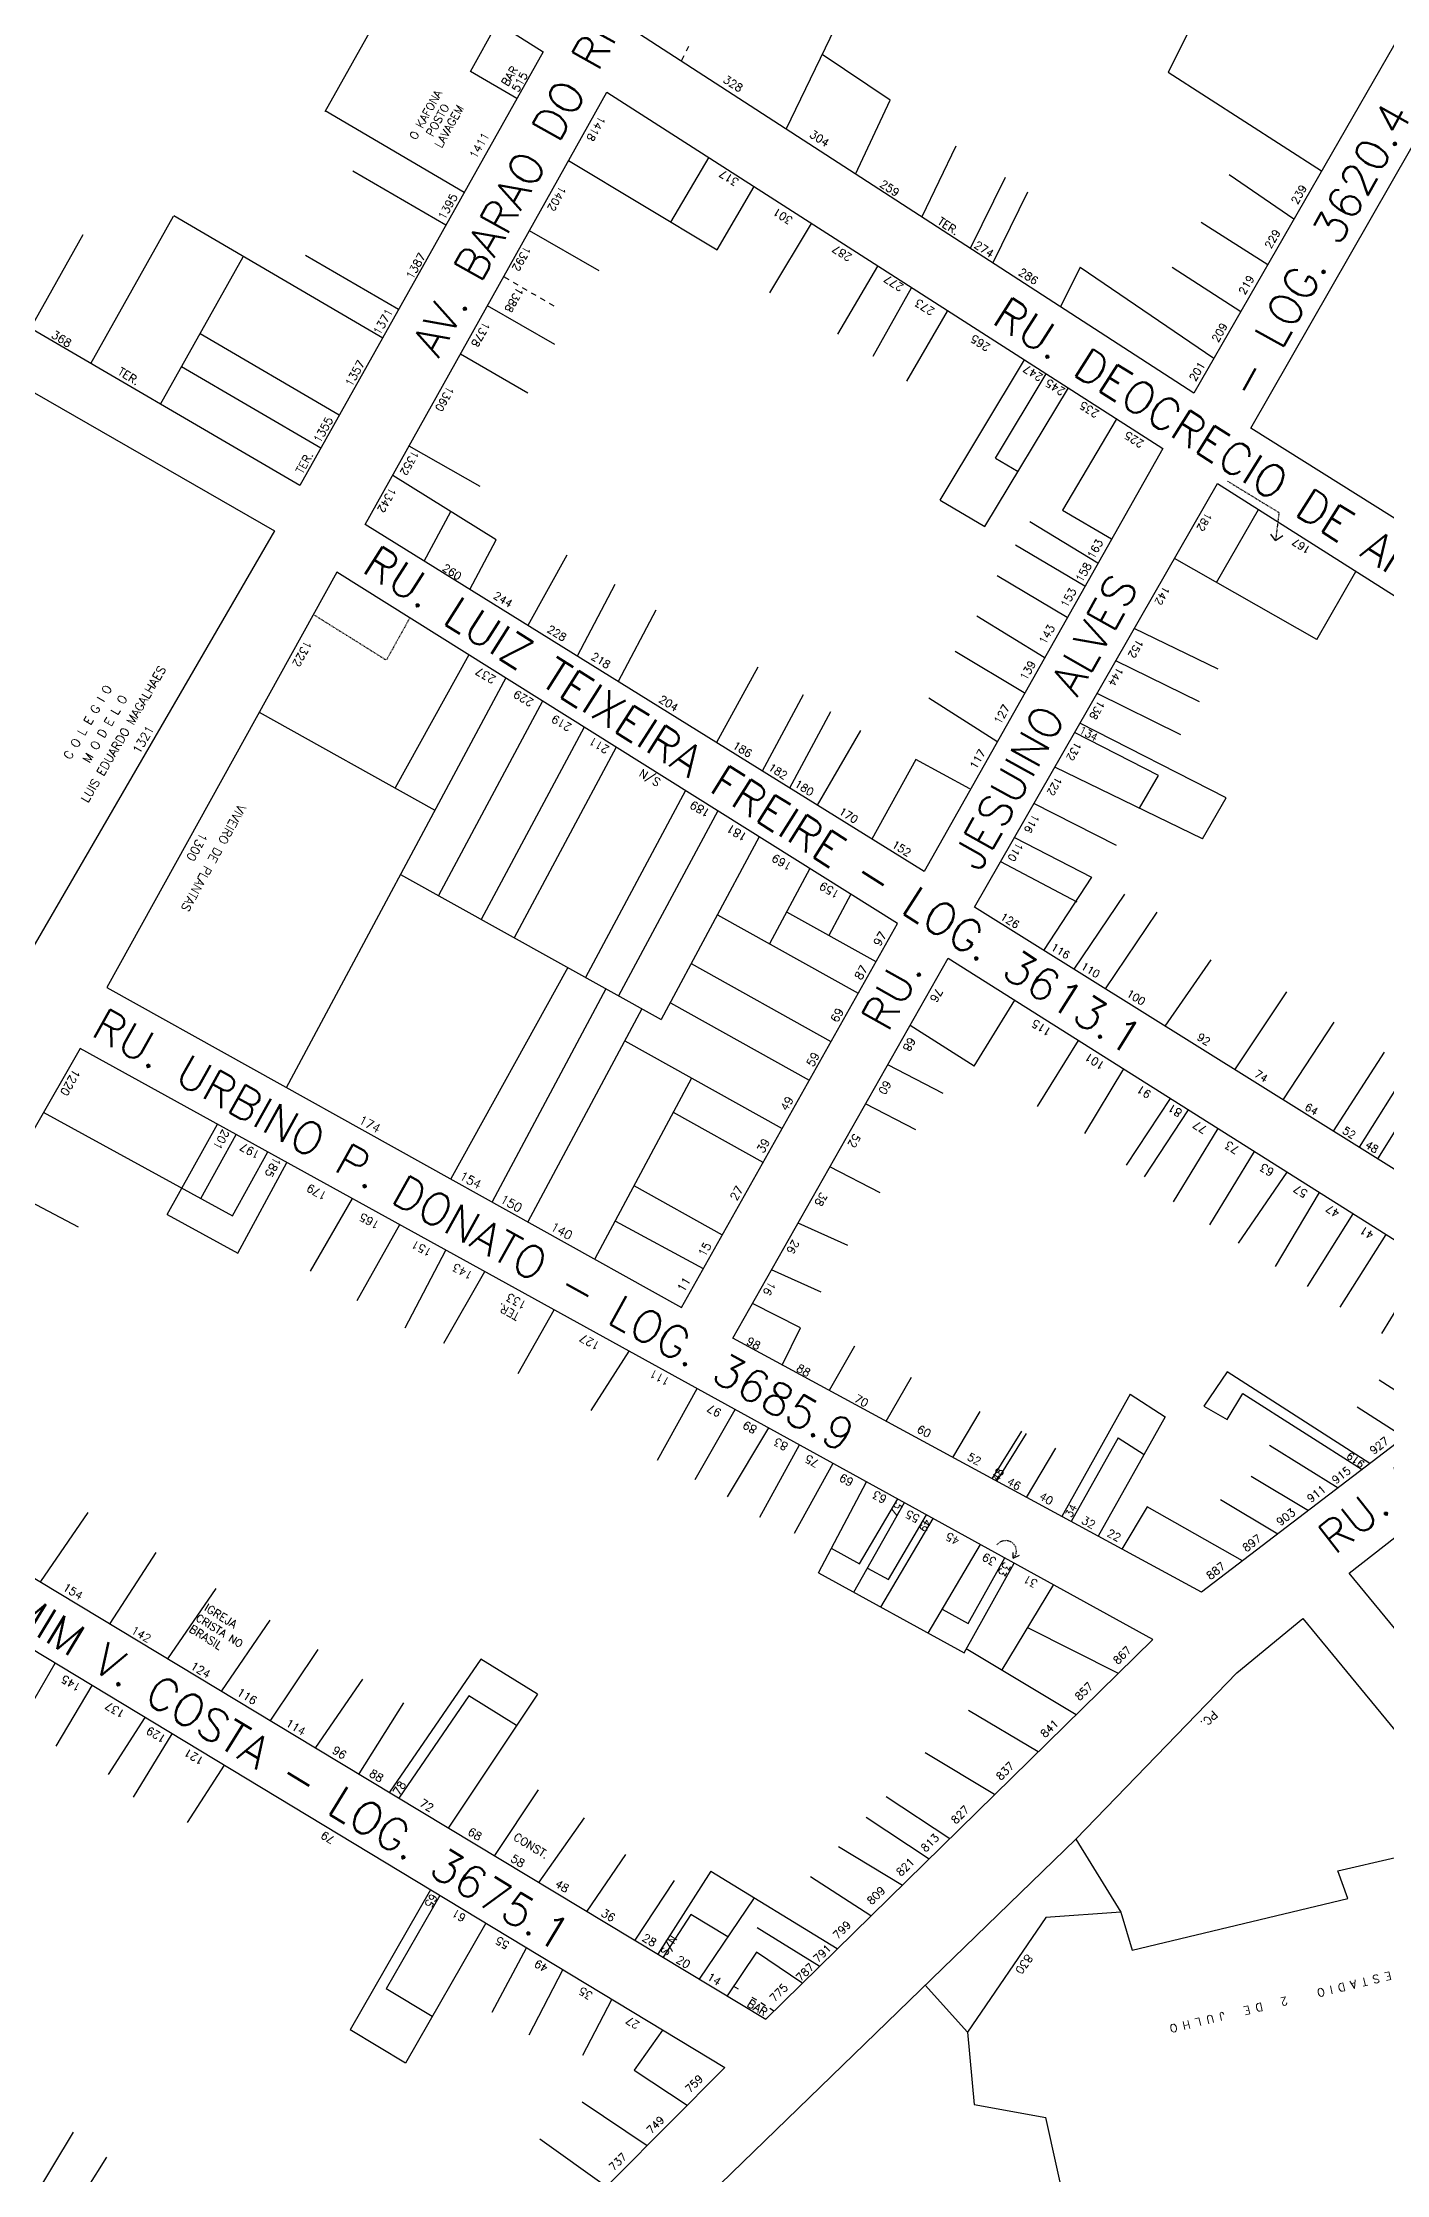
# Model space of a CAD drawing. Extents: x 714896 to 749292, y 8417558 to 8447149.
# Drawn here: x 740363.6 to 740613.6, y 8427069.5 to 8427465.9 of the extents above; entities that cross this region are included whole.
import ezdxf

# ---------------------------------------------------------------- set-up
doc = ezdxf.new("R2010")
doc.units = 0
doc.header["$MEASUREMENT"] = 0
doc.linetypes.add('ACAD_ISO03W100', pattern=[30, 12, -18])
for name, color, linetype in [('LOTE', 7, 'CONTINUOUS'), ('NUM-PORTA', 7, 'CONTINUOUS'), ('QUADRA', 6, 'CONTINUOUS'), ('TEXTO', 7, 'CONTINUOUS'), ('TEXTODERUA', 3, 'CONTINUOUS')]:
    doc.layers.add(name, color=color, linetype=linetype)
doc.styles.add('ROMANS', font='ROMANS.SHX', dxfattribs={"height": 1.5})

msp = doc.modelspace()

# ---------------------------------------------------------------- linework, layer by layer
at = {"layer": 'LOTE', "color": 7}
for p, q in [((740592.34, 8427498.95, 530.93), (740572.97, 8427460.39, 530.08)), ((740501.92, 8427449.81, 526.88), (740514.82, 8427476.5, 530.46)), ((740482.91, 8427463.43, 527.72), (740482.42, 8427462.43, 526.88)), ((740483.79, 8427465.19, 528.78), (740483.35, 8427464.31, 528.3)), ((740521.29, 8427455.2, 529.08), (740508.65, 8427463.66, 529.5)), ((740572.97, 8427460.39, 530.08), (740601.54, 8427442.05, 530.16)), ((740514.82, 8427441.45, 526.88), (740521.29, 8427455.2, 529.08)), ((740442.06, 8427438.03, 524.47), (740416.2, 8427453.18, 523.99)), ((740461.48, 8427443.94, 529.58), (740489.08, 8427427.34, 529.96)), ((740480.52, 8427432.49, 529.97), (740487.6, 8427444.57, 529.59)), ((740533.5, 8427446.62, 528.84), (740527.15, 8427433.46, 526.88)), ((740489.08, 8427427.34, 529.96), (740495.97, 8427439.1, 529.59)), ((740542.66, 8427440.81, 528.76), (740536.15, 8427427.63, 526.88)), ((740584.33, 8427441.37, 529.87), (740596.39, 8427433.09, 530.16)), ((740546.86, 8427438.1, 528.76), (740540.36, 8427424.91, 526.88)), ((740388.06, 8427433.71, 524.04), (740426.9, 8427410.99, 524.47)), ((740467.18, 8427423.47, 529.8), (740454.18, 8427430.89, 529.58)), ((740498.9, 8427419.34, 530.12), (740506.66, 8427432.23, 529.59)), ((740579.1, 8427432.5, 529.62), (740591.51, 8427424.62, 530.16)), ((740511.54, 8427411.67, 530.32), (740519.02, 8427424.29, 529.59)), ((740556.61, 8427424.13, 528.22), (740552.97, 8427416.75, 526.88)), ((740556.61, 8427424.13, 528.22), (740581.49, 8427407.19, 530.16)), ((740573.73, 8427424.11, 529.21), (740586.49, 8427415.89, 530.16)), ((740450.4, 8427421.76, 529.59), (740449.4, 8427422.33, 529.58)), ((740452.07, 8427420.78, 529.61), (740451.24, 8427421.27, 529.6)), ((740453.75, 8427419.81, 529.63), (740452.91, 8427420.3, 529.62)), ((740455.42, 8427418.83, 529.65), (740454.58, 8427419.32, 529.64)), ((740518.12, 8427407.58, 530.46), (740525.25, 8427420.28, 529.59)), ((740458.92, 8427409.75, 529.68), (740446.38, 8427416.93, 529.58)), ((740457.09, 8427417.85, 529.67), (740456.26, 8427418.34, 529.66)), ((740458.78, 8427416.86, 529.7), (740457.93, 8427417.36, 529.68)), ((740524.36, 8427402.9, 530.65), (740531.96, 8427415.97, 529.59)), ((740453.88, 8427400.72, 529.55), (740441.35, 8427407.92, 529.58)), ((740530.6, 8427380.77, 532.93), (740546.27, 8427406.91, 529.58)), ((740540.88, 8427388.64, 532.41), (740550.33, 8427404.3, 529.58)), ((740538.89, 8427375.88, 534.23), (740554.46, 8427401.66, 529.58)), ((740563.33, 8427395.81, 529.61), (740553.35, 8427378.92, 533.51)), ((740445, 8427383.34, 529), (740431.79, 8427390.82, 529.58)), ((740540.88, 8427388.64, 532.41), (740545.1, 8427386.16, 531.45)), ((740448.03, 8427373.45, 528.47), (740428.77, 8427385.41, 529.58)), ((740530.6, 8427380.77, 529.08), (740538.89, 8427375.88, 531.47)), ((740434.61, 8427369.45, 526.93), (740439.54, 8427378.72, 528.48)), ((740547.24, 8427376.84, 533.03), (740559.94, 8427369.17, 536.84)), ((740553.35, 8427378.92, 533.51), (740562.44, 8427373.6, 536.82)), ((740581.99, 8427365.49, 524.75), (740589.77, 8427379.07)), ((740443.12, 8427364.2, 526.93), (740448.03, 8427373.45, 528.47)), ((740544.62, 8427372.51, 533.12), (740557.51, 8427364.9, 536.85)), ((740461.15, 8427370.58, 528.8), (740453.88, 8427357.52, 526.93)), ((740600.65, 8427354.88, 535.05), (740574.17, 8427369.93, 539.29)), ((740600.65, 8427354.88, 1025.08), (740607.91, 8427367.56, 535.06)), ((740470.08, 8427365.1, 528.98), (740463.04, 8427351.8, 526.93)), ((740541.18, 8427366.82, 533.17), (740554.2, 8427359.06, 536.85)), ((740477.73, 8427360.37, 528.98), (740470.7, 8427347.07, 526.93)), ((740537.39, 8427359.3, 533.2), (740549.96, 8427351.59, 536.86)), ((740582.27, 8427349.35, 536.88), (740566.69, 8427356.93, 539.29)), ((740533.36, 8427352.74, 533.02), (740546.24, 8427345.03, 536.86)), ((740496.68, 8427349.74, 529.52), (740488.99, 8427335.71, 526.93)), ((740578.81, 8427343.32, 536.88), (740563.23, 8427350.9, 539.29)), ((740505.09, 8427344.62, 529.83), (740497.48, 8427330.42, 526.93)), ((740528.49, 8427344.02, 532.65), (740541.12, 8427335.99, 536.87)), ((740575.37, 8427337.16, 536.82), (740559.77, 8427344.87, 539.29)), ((740510.19, 8427341.46, 529.83), (740502.58, 8427327.26, 526.93)), ((740515.77, 8427337.99, 530.74), (740507.71, 8427324.07, 526.93)), ((740571.19, 8427329.63, 536.68), (740555.6, 8427337.6, 539.29)), ((740583.77, 8427325.44, 534.74), (740556.59, 8427339.34, 539.29)), ((740526.06, 8427332.58, 532.4), (740517.88, 8427317.75, 526.93)), ((740536.1, 8427327.14, 536.87), (740526.06, 8427332.58, 532.4)), ((740579.39, 8427317.8, 534.29), (740551.91, 8427331.17, 539.29)), ((740567.67, 8427323.5, 2401.92), (740571.19, 8427329.63, 2165.12)), ((740563.4, 8427316.61, 536.12), (740548.01, 8427324.37, 539.29)), ((740579.39, 8427317.8, 2458.16), (740583.77, 8427325.44, 2163.18)), ((740544.39, 8427318.07, 539.29), (740558.73, 8427310.7, 535.67)), ((740541.82, 8427313.59, 539.29), (740555.98, 8427306.1, 535.03)), ((740558.73, 8427310.7, 535.67), (740549.83, 8427297.06, 532.18)), ((740564.89, 8427307.52, 535.14), (740555.42, 8427293.57, 532.18)), ((740570.86, 8427304.19, 534.79), (740561.27, 8427289.91, 532.18)), ((740580.93, 8427295.34, 534.17), (740572.36, 8427283, 532.18)), ((740594.99, 8427289.37, 534.08), (740585.36, 8427274.88, 532.18)), ((740536.91, 8427275.54, 535.23), (740544.47, 8427287.83, 535.67)), ((740536.91, 8427275.54, 535.23), (740525.01, 8427283.12, 535.65)), ((740548.72, 8427268.02, 535.23), (740556.31, 8427280.35, 535.67)), ((740603.81, 8427283.73, 533.96), (740594.34, 8427269.28, 532.18)), ((740613.16, 8427278.14, 533.9), (740603.71, 8427263.44, 532.18)), ((740531.15, 8427270.48, 535.41), (740520.85, 8427275.79, 535.65)), ((740557.5, 8427263.04, 535.38), (740564.72, 8427275.05, 535.67)), ((740617.91, 8427275.38, 533.88), (740608.52, 8427260.46, 532.18)), ((740621.3, 8427273.24, 533.88), (740611.9, 8427258.32, 532.18)), ((740526.06, 8427263.72, 535.36), (740516.72, 8427268.52, 535.65)), ((740565.22, 8427257.14, 535.36), (740573.42, 8427269.55, 535.67)), ((740363.76, 8427266.98, 542.44), (740398.94, 8427247.73, 534.78)), ((740386.83, 8427247.98, 536.1), (740396.16, 8427264.75, 534.57)), ((740568.6, 8427255, 535.36), (740576.8, 8427267.42, 535.67)), ((740393.06, 8427250.95, 535.65), (740399.67, 8427262.83, 534.57)), ((740573.96, 8427250.29, 535.3), (740582.29, 8427263.96, 535.67)), ((740398.94, 8427247.73, 535.65), (740405.54, 8427259.59, 534.57)), ((740399.95, 8427240.76, 535.18), (740409.05, 8427257.66, 534.57)), ((740519.41, 8427252, 535.36), (740510.08, 8427256.8, 535.65)), ((740580.73, 8427246.02, 535.3), (740589.06, 8427259.69, 535.67)), ((740370.3, 8427245.64, 537.4), (740355.9, 8427253.24, 542.48)), ((740586.08, 8427242.65, 535.32), (740595.14, 8427255.85, 535.67)), ((740413.48, 8427237.44, 534.69), (740421.25, 8427250.94, 534.57)), ((740592.96, 8427238.3, 535.33), (740601.13, 8427252.07, 535.67)), ((740386.83, 8427247.98, 533.01), (740399.95, 8427240.76, 533.09)), ((740422.16, 8427231.95, 534.48), (740430.06, 8427246.09, 534.57)), ((740470.22, 8427246.73, 529.22), (740486.49, 8427237.92, 532.49)), ((740513.39, 8427242.2, 534.83), (740504.15, 8427246.37, 535.65)), ((740598.92, 8427234.55, 535.34), (740607.41, 8427248.1, 535.67)), ((740431.09, 8427226.88, 534.32), (740438.64, 8427241.36, 534.57)), ((740604.97, 8427230.72, 535.37), (740613.51, 8427244.25, 535.67)), ((740438.28, 8427224.04, 534.26), (740445.9, 8427237.36, 534.57)), ((740508.45, 8427233.5, 534.83), (740499.22, 8427237.67, 535.65)), ((740612.75, 8427225.81, 535.41), (740621.08, 8427239.48, 535.67)), ((740452.09, 8427218.4, 534.19), (740458.81, 8427230.25, 534.57)), ((740504.61, 8427226.92, 534.42), (740495.66, 8427231.4, 535.65)), ((740501.22, 8427219.93, 533.22), (740504.61, 8427226.92, 534.42)), ((740465.66, 8427211.5, 534.13), (740472.75, 8427222.58, 534.57)), ((740465.66, 8427211.5, 534.13), (740472.75, 8427222.58, 534.57)), ((740514.67, 8427223.45, 534.11), (740509.97, 8427215.26, 533.22)), ((740525.19, 8427217.68, 534.11), (740520.5, 8427209.5, 533.22)), ((740583.94, 8427218.73, 535.09), (740579.64, 8427212.31, 534.97)), ((740610.51, 8427201.64, 535.87), (740583.94, 8427218.73, 535.09)), ((740612.25, 8427217.25, 535.48), (740622.39, 8427210.7, 535.87)), ((740478.01, 8427202.29, 533.99), (740485.36, 8427215.63, 534.57)), ((740565.94, 8427214.55, 533.69), (740553.19, 8427191.8, 533.22)), ((740565.94, 8427214.55, 533.69), (740572.43, 8427210.31, 535.84)), ((740583.98, 8427209.84, 535.03), (740586.87, 8427214.67, 535.1)), ((740586.87, 8427214.67, 535.1), (740609.08, 8427200.54, 535.87)), ((740485, 8427198.71, 533.99), (740492.47, 8427211.72, 534.57)), ((740537.95, 8427211.31, 534.1), (740532.89, 8427202.79, 533.22)), ((740572.43, 8427210.31, 535.84), (740559.99, 8427188.12, 533.22)), ((740579.64, 8427212.31, 534.97), (740583.98, 8427209.84, 535.03)), ((740608.16, 8427212.17, 535.47), (740616.97, 8427206.57, 535.87)), ((740491.04, 8427195.46, 533.98), (740498.7, 8427208.29, 534.57)), ((740497.02, 8427191.68, 533.96), (740504.45, 8427205.12, 534.57)), ((740545.72, 8427207.69, 534.14), (740540.2, 8427198.83, 533.22)), ((740546.61, 8427207.22, 534.14), (740541.08, 8427198.36, 533.22)), ((740563.7, 8427206.46, 535.06), (740554.95, 8427190.85, 533.22)), ((740563.7, 8427206.46, 535.06), (740568.51, 8427203.31, 535.99)), ((740591.86, 8427205.07, 535.19), (740604.64, 8427197.15, 535.87)), ((740503.51, 8427188.68, 533.98), (740510.67, 8427201.7, 534.57)), ((740552.02, 8427204.5, 534.17), (740546.61, 8427195.36, 533.22)), ((740507.95, 8427181.35, 533.82), (740516.88, 8427198.28, 534.57)), ((740588.41, 8427199.31, 534.94), (740599.08, 8427192.91, 535.87)), ((740514.52, 8427177.74, 533.85), (740523.94, 8427194.39, 534.57)), ((740515.6, 8427183.01, 534.57), (740522.71, 8427195.07, 534.57)), ((740569.09, 8427193.6, 534.31), (740564.38, 8427185.74, 533.22)), ((740586.83, 8427183.56, 535.87), (740569.09, 8427193.6, 534.31)), ((740582.75, 8427194.99, 534.94), (740593.42, 8427188.59, 535.87)), ((740372.06, 8427192.57, 530.31), (740363.28, 8427179.7, 524.61)), ((740519.57, 8427174.96, 533.88), (740529.29, 8427191.44, 534.57)), ((740520.95, 8427180.06, 534.57), (740528.07, 8427192.12, 534.57)), ((740384.69, 8427185.14, 529.69), (740376.15, 8427171.93, 524.61)), ((740510.34, 8427185.9, 534.5), (740515.6, 8427183.01, 534.53)), ((740528.33, 8427170.14, 533.97), (740538.09, 8427186.6, 534.57)), ((740507.95, 8427181.35, 533.82), (740535.02, 8427166.46, 533.96)), ((740517.05, 8427182.21, 534.54), (740520.95, 8427180.06, 534.57)), ((740535.02, 8427166.46, 534.09), (740544.37, 8427183.14, 534.57)), ((740535.78, 8427171.91, 534.21), (740542.62, 8427184.11, 534.57)), ((740395.87, 8427178.44, 529.13), (740386.89, 8427165.34, 524.61)), ((740551.64, 8427179.14, 534.57), (740542.06, 8427163.27, 534.23)), ((740530.95, 8427174.56, 534.63), (740535.78, 8427171.91, 534.66)), ((740405.88, 8427172.51, 529.13), (740396.9, 8427159.41, 524.61)), ((740546.84, 8427171.18, 534.4), (740563.72, 8427162.68, 535.31)), ((740414.81, 8427167.08, 528.99), (740406.02, 8427153.91, 524.61)), ((740445.18, 8427165.25, 532.72), (740428.19, 8427140.52, 524.61)), ((740535.45, 8427167.23, 533.09), (740555.86, 8427155, 535.31)), ((740359.45, 8427153.22, 532.3), (740365.99, 8427164.54, 533.65)), ((740423.14, 8427161.53, 528.82), (740414.42, 8427148.83, 524.61)), ((740423.14, 8427161.53, 528.82), (740414.42, 8427148.83, 524.61)), ((740366.14, 8427149.11, 532.26), (740372.87, 8427160.39, 533.65)), ((740442.91, 8427158.43, 530.84), (740429.88, 8427139.44, 524.61)), ((740455.68, 8427158.79, 533.06), (740439.06, 8427133.82, 524.61)), ((740375.9, 8427143.83, 532.26), (740382.69, 8427154.45, 533.65)), ((740430.76, 8427157.15, 528.82), (740422.47, 8427143.98, 524.61)), ((740535.88, 8427155.82, 533.9), (740548.8, 8427148.08, 535.31)), ((740380.56, 8427139.61, 532.12), (740387.74, 8427151.4, 533.65)), ((740390.62, 8427134.89, 532.19), (740397.45, 8427145.54, 533.65)), ((740527.8, 8427147.91, 533.9), (740540.71, 8427140.17, 535.31)), ((740455.81, 8427140.96, 528.74), (740447.68, 8427128.76, 524.61)), ((740520.57, 8427139.76, 533.62), (740532.39, 8427131.92, 535.32)), ((740464.37, 8427135.76, 528.87), (740455.91, 8427123.79, 524.61)), ((740516.82, 8427135.92, 533.62), (740528.57, 8427128.12, 535.31)), ((740511.68, 8427130.45, 533.07), (740523.56, 8427123.26, 535.32)), ((740555.82, 8427131.82, 534.19), (740564.22, 8427118.22, 534.2)), ((740472.07, 8427128.94, 528.74), (740464.85, 8427118.39, 524.61)), ((740487.9, 8427125.84, 527.82), (740478.09, 8427110.41, 524.61)), ((740487.9, 8427125.84, 527.82), (740511.42, 8427111.5, 535.31)), ((740604.56, 8427125.92, 535.52), (740615.25, 8427128.4, 535.98)), ((740606.42, 8427120.79, 535.39), (740604.56, 8427125.92, 535.52)), ((740481.14, 8427124.14, 529.24), (740473.79, 8427113, 524.61)), ((740506.48, 8427124.89, 532.58), (740517.67, 8427117.62, 535.31)), ((740484.24, 8427117.77, 528.7), (740479.04, 8427109.83, 524.61)), ((740491.08, 8427113.62, 529.42), (740484.24, 8427117.77, 528.7)), ((740496, 8427120.91, 532.27), (740485.78, 8427105.76, 524.61)), ((740564.22, 8427118.22, 534.2), (740550.27, 8427117.21, 535.19)), ((740564.22, 8427118.22, 534.2), (740566.32, 8427111.15, 533.79)), ((740566.32, 8427111.15, 533.79), (740606.42, 8427120.79, 535.39)), ((740496.57, 8427115.37, 530.84), (740508.07, 8427108.22, 535.31)), ((740550.27, 8427117.21, 535.19), (740535.65, 8427095.93, 534.88)), ((740447.25, 8427099.63, 531.77), (740453.67, 8427111.57, 533.65)), ((740496.41, 8427110.81, 530.48), (740490.95, 8427102.64, 524.61)), ((740504.85, 8427105.07, 535.31), (740496.41, 8427110.81, 530.48)), ((740454.12, 8427095.43, 531.68), (740460.38, 8427107.52, 533.65)), ((740464.14, 8427091.65, 531.71), (740469.53, 8427101.99, 533.65)), ((740492.17, 8427104.48, 527.1), (740493.02, 8427103.97, 527.3)), ((740495.56, 8427102.42, 528.23), (740496.41, 8427101.91, 528.75)), ((740527.81, 8427104.64, 532.89), (740535.65, 8427095.93, 534.88)), ((740497.24, 8427101.4, 529.46), (740498.07, 8427100.89, 530.51)), ((740498.88, 8427100.4, 532.23), (740499.61, 8427099.94, 535.31)), ((740478.96, 8427096.3, 533.65), (740473.67, 8427088.84, 531.7)), ((740535.65, 8427095.93, 534.88), (740536.89, 8427082.48, 535.14)), ((740473.67, 8427088.84, 531.7), (740483.53, 8427082.32, 530.37)), ((740463.98, 8427082.97, 530.97), (740476.08, 8427074.84, 530.37)), ((740536.89, 8427082.48, 535.14), (740550.24, 8427080.02, 534.17)), ((740567.77, 8427000.66, 536.66), (740550.24, 8427080.02, 534.17)), ((740369.33, 8427077.32, 526.74), (740361.61, 8427064.53, 523.51)), ((740456.15, 8427076.07, 530.46), (740468.5, 8427067.22, 530.37)), ((740375.51, 8427072.65, 526.58), (740368.1, 8427060.86, 523.51))]:
    msp.add_line(p, q, dxfattribs=at)
at = {"layer": 'LOTE', "color": 7, "linetype": 'CONTINUOUS', "flags": 128}
for points in [[(740431.37, 8427480.23), (740416.13, 8427453.04)], [(740443.21, 8427460.52), (740448.27, 8427469.55)], [(740451.84, 8427455.48), (740443.21, 8427460.52)], [(740438.64, 8427431.93), (740421.36, 8427442.01)], [(740372.63, 8427406.19), (740388.01, 8427433.63)], [(740361.4, 8427412.74), (740371.18, 8427430.19)], [(740385.58, 8427398.63), (740400.96, 8427426.06)], [(740429.83, 8427416.23), (740412.56, 8427426.31)], [(740418.83, 8427396.59), (740392.92, 8427411.71)], [(740415.4, 8427390.48), (740389.49, 8427405.61)]]:
    msp.add_lwpolyline(points, dxfattribs=at)
at = {"layer": 'LOTE', "color": 7, "linetype": 'ACAD_ISO03W100', "ltscale": 0.005, "flags": 128}
for points in [[(740584.02, 8427384.35), (740593.6, 8427378.5), (740592.96, 8427373.29)], [(740414.02, 8427359.54), (740427.58, 8427351.05)], [(740431.94, 8427358.92), (740427.58, 8427351.05)]]:
    msp.add_lwpolyline(points, dxfattribs=at)
at = {"layer": 'LOTE', "color": 7, "flags": 128}
for points in [[(740592.96, 8427373.29), (740592.07, 8427374.47)], [(740592.96, 8427373.29), (740594.31, 8427374.2)]]:
    msp.add_lwpolyline(points, dxfattribs=at)
at = {"layer": 'LOTE', "color": 7, "linetype": 'CONTINUOUS', "flags": 128}
for points, elevation in [([(740442.92, 8427352.04), (740429.21, 8427327.29)], 532.73), ([(740449.78, 8427347.74), (740408.96, 8427271.52)], 532.73), ([(740403.94, 8427341.35), (740436.62, 8427323.17)], 532.69), ([(740456.63, 8427343.45), (740437.26, 8427307.27)], 532.73), ([(740464.35, 8427338.61), (740445.2, 8427302.85)], 532.73), ([(740470.35, 8427334.85), (740451.38, 8427299.42)], 532.73), ([(740483.21, 8427326.79), (740464.61, 8427292.06)], 532.73), ([(740489.21, 8427323.03), (740470.78, 8427288.62)], 532.73), ([(740496.93, 8427318.2), (740478.72, 8427284.21)], 532.72), ([(740506.36, 8427312.29), (740498.87, 8427298.31)], 532.72), ([(740430.2, 8427311.2), (740478.72, 8427284.21)], 526.83), ([(740502.03, 8427304.22), (740518.63, 8427294.99)], 532.49), ([(740513.99, 8427307.52), (740509.88, 8427299.85)], 532.72), ([(740489.16, 8427303.71), (740515.34, 8427289.14)], 532.49), ([(740461.35, 8427293.87), (740439.6, 8427254.61)], 526.83), ([(740484.29, 8427294.61), (740510.28, 8427280.16)], 532.49), ([(740468.43, 8427289.93), (740447.23, 8427250.35)], 527.07), ([(740475.11, 8427286.21), (740453.92, 8427246.63)], 526.83), ([(740480.4, 8427287.34), (740506.23, 8427272.97)], 532.49), ([(740471.92, 8427280.25), (740501.17, 8427263.98)], 532.49), ([(740484.34, 8427273.34), (740466.33, 8427239.71)], 526.83), ([(740480.93, 8427266.98), (740497.62, 8427257.69)], 532.49), ([(740473.62, 8427253.34), (740490.03, 8427244.21)], 532.49)]:
    msp.add_lwpolyline(points, dxfattribs=dict(at, elevation=elevation))
at = {"layer": 'LOTE', "color": 3, "linetype": 'ACAD_ISO03W100', "ltscale": 0.003, "elevation": -272.47, "flags": 128}
msp.add_lwpolyline([(740541.14, 8427186.51), (740541.53, 8427186.94), (740541.98, 8427187.22), (740542.4, 8427187.35), (740542.88, 8427187.38), (740543.31, 8427187.31), (740543.76, 8427187.12), (740544.06, 8427186.9), (740544.37, 8427186.57), (740544.59, 8427186.16), (740544.73, 8427185.58), (740544.67, 8427184.93), (740544.5, 8427184.5), (740544.19, 8427184.07)], dxfattribs=at)
at = {"layer": 'LOTE', "color": 3, "elevation": -272.47, "flags": 128}
for points in [[(740544.19, 8427184.07), (740544.19, 8427185.1)], [(740544.19, 8427184.07), (740545.33, 8427184.6)]]:
    msp.add_lwpolyline(points, dxfattribs=at)
at = {"layer": 'LOTE', "color": 7, "flags": 128}
for points, elevation in [([(740455.68, 8427158.79), (740445.18, 8427165.25)], 524.61), ([(740451.8, 8427152.96), (740442.91, 8427158.43)], 524.61), ([(740435.8, 8427122.37), (740420.87, 8427096.35)], 533.65), ([(740437.52, 8427121.35), (740427.56, 8427103.99)], 533.65), ([(740446.05, 8427116.18), (740431.12, 8427090.16)], 533.65), ([(740436.1, 8427098.83), (740427.56, 8427103.99)], 533.65), ([(740431.12, 8427090.16), (740420.87, 8427096.35)], 533.65)]:
    msp.add_lwpolyline(points, dxfattribs=dict(at, elevation=elevation))
at = {"layer": 'QUADRA', "color": 6}
for points in [[(740518.84, 8427547.53), (740622.72, 8427478.87), (740577.77, 8427400.69), (740474.66, 8427467.43), (740518.84, 8427547.53)], [(740633.01, 8427472.08), (740733.15, 8427406.17), (740689.84, 8427330.5), (740588.38, 8427394.17), (740633.01, 8427472.08)], [(740468.61, 8427456.7), (740571.98, 8427390.42), (740527.59, 8427311.72), (740423.66, 8427376.27), (740468.61, 8427456.7)], [(740297.6, 8427437.82), (740406.78, 8427375.11), (740361.57, 8427297.16), (740253.6, 8427357.69), (740297.6, 8427437.82)], [(740582.17, 8427383.89), (740747.59, 8427279.01), (740746.23, 8427276.69), (740651.46, 8427233.64), (740536.96, 8427305.12), (740582.17, 8427383.89)], [(740375.59, 8427290.16), (740482.5, 8427230.7), (740522.65, 8427302.09), (740418.38, 8427367.42), (740375.59, 8427290.16)], [(740532.1, 8427295.63), (740642.44, 8427226), (740579.2, 8427177.72), (740492.01, 8427224.96), (740532.1, 8427295.63)], [(740606.65, 8427181.29), (740650.8, 8427215.72), (740685.77, 8427171.69), (740639.84, 8427141.01), (740606.65, 8427181.29)], [(740321.08, 8427191.67), (740490.52, 8427089.35), (740428.38, 8427026.84), (740275.73, 8427112.68), (740321.08, 8427191.67)]]:
    msp.add_lwpolyline(points, close=True, dxfattribs=at)
at = {"layer": 'QUADRA', "color": 6, "linetype": 'CONTINUOUS'}
for points in [[(740302.67, 8427447.03), (740349.29, 8427532.09), (740456.73, 8427464.2), (740411.49, 8427383.5), (740302.67, 8427447.03)], [(740472.75, 8427222.58), (740370.61, 8427278.83), (740326.46, 8427201.79), (740414.4, 8427148.78), (740498.13, 8427098.31), (740570.13, 8427168.96)], [(740464.93, 8427043.64), (740555.82, 8427131.82), (740585.79, 8427162.72), (740598.07, 8427172.82), (740639.54, 8427122.5), (740703.6, 8427024.39), (740721.38, 8426997.32), (740612.83, 8426893.89), (740567.52, 8426939.76), (740571.07, 8426943.29), (740574.73, 8426958.89), (740548.63, 8426958.89), (740464.93, 8427043.64)]]:
    msp.add_lwpolyline(points, close=True, dxfattribs=at)

# ---------------------------------------------------------------- texts
at = {"layer": 'NUM-PORTA', "color": 7, "style": 'ROMANS'}
for s, height, rotation, p in [('515', 1.499, 60.7414, (740452.1, 8427456.53)), ('328', 1.477, 327.4302, (740490.07, 8427458.65)), ('1418', 1.441, 240.5386, (740467.18, 8427452.38)), ('1411', 1.499, 60.7515, (740444.27, 8427444.15)), ('304', 1.477, 327.3256, (740506.14, 8427448.46)), ('1402', 1.437, 240.7043, (740459.88, 8427439.35)), ('317', 1.472, 147.2888, (740493.29, 8427440.3)), ('259', 1.478, 327.1724, (740519.21, 8427439.22)), ('239', 1.434, 59.8564, (740597.01, 8427435.71)), ('1395', 1.499, 60.746, (740438.4, 8427432.78)), ('301', 1.472, 147.2888, (740503.31, 8427433.2)), ('229', 1.434, 59.795, (740592.09, 8427427.41)), ('1392', 1.436, 240.748, (740453.31, 8427428.2)), ('287', 1.472, 147.2782, (740514.33, 8427426.32)), ('274', 1.478, 327.1748, (740536.76, 8427427.87)), ('1387', 1.499, 60.7393, (740432.45, 8427421.73)), ('286', 1.477, 327.2446, (740545.01, 8427422.83)), ('1388', 1.439, 240.5497, (740451.94, 8427420.55)), ('277', 1.472, 147.2731, (740523.95, 8427420.73)), ('219', 1.434, 59.7444, (740587.24, 8427418.88)), ('1371', 1.501, 60.7713, (740426.36, 8427411.38)), ('273', 1.472, 147.2731, (740529.71, 8427416.28)), ('368', 1.524, 328.3772, (740365.1, 8427411.17)), ('1378', 1.436, 240.7277, (740445.69, 8427414.11)), ('265', 1.472, 147.2696, (740540.05, 8427409.61)), ('209', 1.436, 59.5692, (740582.25, 8427410.04)), ('1357', 1.499, 60.7388, (740421.13, 8427401.77)), ('247', 1.472, 147.2657, (740549.85, 8427404.03, -0.07)), ('245', 1.472, 147.2657, (740553.97, 8427401.38, -0.07)), ('201', 1.446, 58.0688, (740578.02, 8427402.78)), ('1360', 1.436, 240.7277, (740439, 8427402.13)), ('1355', 1.499, 60.7388, (740415.24, 8427391.26)), ('235', 1.472, 147.2618, (740560.31, 8427397.23)), ('225', 1.471, 147.2451, (740568.65, 8427391.64)), ('1352', 1.436, 240.6586, (740432.45, 8427390.21)), ('1342', 1.437, 240.5922, (740428.25, 8427383.31)), ('182', 1.401, 240.0492, (740580.02, 8427378.67)), ('163', 1.466, 60.4508, (740559.13, 8427369.73)), ('167', 1.397, 147.6537, (740599.66, 8427371.9)), ('260', 1.448, 326.8114, (740437.84, 8427367.86)), ('158', 1.466, 60.4482, (740556.97, 8427365.4)), ('244', 1.448, 328.2344, (740447.32, 8427362.68)), ('153', 1.466, 60.4474, (740554.17, 8427360.66)), ('142', 1.401, 240.0708, (740572.19, 8427364.95)), ('228', 1.448, 328.2092, (740457.34, 8427356.43)), ('143', 1.466, 60.4455, (740550.15, 8427353.83)), ('1322', 1.494, 241.6171, (740412.46, 8427354.85)), ('218', 1.448, 328.2092, (740465.52, 8427351.35)), ('152', 1.401, 240.0492, (740567.27, 8427355.07)), ('237', 1.513, 149.2217, (740448.1, 8427347.86)), ('139', 1.466, 60.4433, (740546.59, 8427347.13)), ('144', 1.401, 240.0708, (740563.56, 8427349.91)), ('229', 1.513, 149.2299, (740455.14, 8427343.59)), ('204', 1.448, 328.1903, (740478.13, 8427343.38)), ('219', 1.514, 149.2411, (740462.21, 8427338.98)), ('127', 1.466, 60.438, (740541.78, 8427338.97)), ('138', 1.402, 240.087, (740560.07, 8427343.66)), ('1321', 1.617, 59.9599, (740381.66, 8427333.48)), ('211', 1.514, 149.2434, (740469.2, 8427334.83)), ('186', 1.448, 328.1866, (740491.84, 8427334.82, -526.93)), ('134', 1.401, 331.4657, (740556.27, 8427337.61)), ('117', 1.466, 60.4322, (740537.26, 8427330.63)), ('132', 1.401, 240.056, (740555.77, 8427336)), ('S/N', 1.514, 149.2743, (740478.76, 8427328.78)), ('182', 1.448, 328.1884, (740498.46, 8427330.74)), ('180', 1.449, 328.206, (740503.35, 8427327.66)), ('122', 1.402, 240.0536, (740552.17, 8427329.5)), ('189', 1.514, 149.2743, (740487.97, 8427323.01)), ('181', 1.514, 149.3031, (740494.85, 8427318.59)), ('116', 1.402, 240.0167, (740547.92, 8427322.55)), ('152', 1.45, 328.2255, (740521.44, 8427316.39)), ('110', 1.402, 239.9723, (740544.89, 8427317.3)), ('169', 1.515, 149.3839, (740503.19, 8427313.12)), ('159', 1.515, 149.3839, (740512.04, 8427307.94)), ('97', 1.533, 60.1727, (740519.4, 8427297.71)), ('126', 1.418, 328.3258, (740541.64, 8427302.98)), ('116', 1.418, 328.1685, (740551.05, 8427297.31)), ('87', 1.536, 60.8105, (740515.91, 8427291.44)), ('110', 1.418, 328.1316, (740556.63, 8427293.77)), ('76', 1.488, 240.6501, (740529.87, 8427290.22)), ('100', 1.418, 328.1236, (740565.08, 8427288.69)), ('69', 1.536, 60.8105, (740511.45, 8427283.51)), ('68', 1.487, 240.5661, (740524.82, 8427281.07)), ('115', 1.495, 147.6783, (740551.46, 8427282.29)), ('92', 1.418, 328.1131, (740578.22, 8427280.59)), ('59', 1.536, 60.8767, (740506.96, 8427275.29)), ('101', 1.495, 147.6783, (740561.38, 8427276.03)), ('1220', 1.523, 240.3636, (740369.42, 8427275.15)), ('60', 1.487, 240.543, (740520.3, 8427273.06)), ('74', 1.418, 328.098, (740588.9, 8427273.73)), ('49', 1.537, 60.8169, (740502.11, 8427267.06)), ('91', 1.495, 147.6917, (740569.97, 8427270.71)), ('81', 1.495, 147.6917, (740575.75, 8427267.24)), ('64', 1.418, 328.0982, (740598.25, 8427267.59)), ('174', 1.635, 331.0664, (740422.25, 8427265.07)), ('77', 1.495, 147.6943, (740580.39, 8427264.13, -535.67)), ('201', 1.508, 241.1457, (740397.17, 8427263.97)), ('197', 1.508, 151.1457, (740404.26, 8427259.53)), ('39', 1.537, 60.8041, (740497.72, 8427259.24)), ('52', 1.487, 240.5384, (740514.59, 8427263.13)), ('73', 1.495, 147.6943, (740586.37, 8427260.36, -535.67)), ('52', 1.417, 328.1248, (740605.27, 8427263.2, -532.18)), ('48', 1.417, 328.1248, (740609.49, 8427260.56, -532.18)), ('185', 1.508, 241.1457, (740406.76, 8427258.8)), ('63', 1.495, 147.6872, (740592.85, 8427256.2)), ('179', 1.508, 151.1495, (740416.69, 8427251.87)), ('154', 1.635, 331.0664, (740441.01, 8427254.63)), ('27', 1.537, 60.8041, (740492.74, 8427250.4)), ('57', 1.494, 147.6801, (740599.08, 8427252.24)), ('150', 1.635, 331.0703, (740448.58, 8427250.31)), ('38', 1.487, 240.5384, (740508.42, 8427252.26)), ('47', 1.494, 147.6787, (740605.09, 8427248.55)), ('165', 1.508, 151.1518, (740426.49, 8427246.46)), ('140', 1.634, 331.1326, (740457.94, 8427245.2)), ('41', 1.494, 147.6655, (740611.45, 8427244.51)), ('151', 1.508, 151.1539, (740436.21, 8427241.38)), ('15', 1.542, 60.5218, (740486.81, 8427239.93)), ('26', 1.487, 240.6163, (740503.19, 8427243.43)), ('143', 1.508, 151.1539, (740443.83, 8427237.08)), ('133', 1.507, 151.1537, (740453.84, 8427231.54)), ('11', 1.561, 59.2117, (740482.91, 8427233.4)), ('16', 1.487, 240.6163, (740498.79, 8427235.67)), ('127', 1.507, 151.1524, (740467.45, 8427223.98)), ('98', 1.488, 331.1921, (740494.4, 8427223.95)), ('111', 1.507, 151.1531, (740480.49, 8427217.34)), ('88', 1.488, 331.3701, (740503.69, 8427218.93)), ('70', 1.488, 331.3701, (740514.46, 8427213.29)), ('97', 1.507, 151.1479, (740490.04, 8427211.53)), ('89', 1.507, 151.15, (740496.68, 8427208.41)), ('83', 1.507, 151.1489, (740502.46, 8427205.28)), ('60', 1.488, 331.3784, (740526.12, 8427207.6)), ('927', 1.464, 37.525, (740611.2, 8427203.26)), ('75', 1.507, 151.1477, (740508.24, 8427202.15)), ('52', 1.488, 331.3972, (740535.46, 8427202.45)), ('915', 1.463, 37.519, (740604.15, 8427197.76)), ('919', 1.365, 143.7333, (740609.66, 8427201.83)), ('69', 1.507, 151.1453, (740514.64, 8427198.63)), ('48', 1.4, 59.7498, (740541.33, 8427198.21)), ('46', 1.488, 331.4145, (740542.84, 8427197.83)), ('911', 1.464, 37.5538, (740599.51, 8427194.3)), ('63', 1.507, 151.1407, (740520.83, 8427195.44)), ('57', 1.4, 240.2235, (740522.4, 8427194.6, 0)), ('40', 1.488, 331.3952, (740548.85, 8427195.09)), ('34', 1.4, 61.4079, (740554.99, 8427191.49)), ('903', 1.464, 37.6035, (740593.84, 8427189.98)), ('55', 1.507, 151.1378, (740526.93, 8427191.85)), ('49', 1.4, 239.5004, (740527.8, 8427191.53)), ('32', 1.488, 331.4079, (740556.72, 8427190.65)), ('22', 1.488, 331.3297, (740561.45, 8427188.27)), ('45', 1.506, 151.1309, (740534.41, 8427187.7)), ('897', 1.465, 37.7282, (740587.52, 8427185.14)), ('39', 1.506, 151.1163, (740541.18, 8427183.87)), ('33', 1.506, 239.1713, (740542.54, 8427183.49, -0.01)), ('887', 1.468, 38.4344, (740580.83, 8427179.96)), ('154', 1.504, 328.8162, (740367.25, 8427178.23)), ('31', 1.506, 151.1044, (740548.87, 8427179.75)), ('142', 1.504, 328.8059, (740379.93, 8427170.26)), ('867', 1.457, 44.6406, (740563.62, 8427164.18)), ('145', 1.473, 148.8659, (740370.92, 8427160.44)), ('124', 1.504, 328.8059, (740390.99, 8427163.62)), ('116', 1.504, 328.8254, (740399.62, 8427158.73)), ('857', 1.454, 44.5569, (740556.5, 8427157.47)), ('137', 1.473, 148.8673, (740379.12, 8427155.49)), ('114', 1.504, 328.825, (740408.68, 8427152.98)), ('841', 1.451, 44.4762, (740550.09, 8427150.56)), ('129', 1.473, 148.8683, (740386.76, 8427150.86)), ('121', 1.473, 148.8683, (740393.8, 8427146.78)), ('96', 1.504, 328.8315, (740417.36, 8427147.92)), ('837', 1.451, 44.4778, (740541.85, 8427142.64)), ('88', 1.504, 328.8391, (740424.24, 8427143.63)), ('78', 1.504, 58.8353, (740430, 8427139.81, -524.61)), ('72', 1.504, 328.8353, (740433.58, 8427138.1, -524.61)), ('827', 1.451, 44.4855, (740533.48, 8427134.52)), ('68', 1.504, 328.8353, (740442.57, 8427132.78, -1049.22)), ('79', 1.472, 148.8695, (740418.15, 8427132.08)), ('813', 1.452, 44.5209, (740527.86, 8427129.31)), ('58', 1.504, 328.8267, (740450.54, 8427127.79)), ('821', 1.452, 44.5209, (740523.28, 8427124.81)), ('48', 1.503, 328.7961, (740458.77, 8427123.11)), ('809', 1.452, 44.55, (740517.84, 8427119.5)), ('65', 1.472, 238.8697, (740435.92, 8427121.82)), ('61', 1.472, 148.8697, (740442.54, 8427117.56)), ('36', 1.503, 328.8062, (740467.35, 8427117.67)), ('28', 1.503, 328.7869, (740475.02, 8427113.05)), ('S/N', 1.4, 57.7535, (740479.7, 8427110.06)), ('799', 1.452, 44.5822, (740511.5, 8427113.11)), ('55', 1.472, 148.8695, (740450.61, 8427112.49)), ('20', 1.503, 328.7993, (740481.32, 8427108.99)), ('791', 1.451, 44.516, (740507.83, 8427108.73)), ('830', 1.5, 234.5282, (740546.72, 8427110.56)), ('49', 1.472, 148.8688, (740457.85, 8427108.19)), ('14', 1.502, 328.7073, (740487.05, 8427105.8)), ('787', 1.45, 44.4875, (740504.62, 8427105.25)), ('35', 1.471, 148.8685, (740466.1, 8427103.1)), ('775', 1.461, 45.1269, (740499.77, 8427101.4)), ('27', 1.47, 148.8665, (740474.85, 8427097.63)), ('759', 1.421, 45.1602, (740484.05, 8427084.53)), ('749', 1.416, 45.1478, (740476.85, 8427076.88)), ('737', 1.415, 45.1512, (740469.86, 8427070.03))]:
    msp.add_text(s, height=height, rotation=rotation, dxfattribs=at).set_placement(p)
at = {"layer": 'NUM-PORTA', "style": 'ROMANS'}
for s, height, rotation, p in [('170', 1.449, 328.1957, (740511.58, 8427322.56)), ('1300', 1.633, 241.0425, (740393, 8427319.14))]:
    msp.add_text(s, height=height, rotation=rotation, dxfattribs=at).set_placement(p)
at = {"layer": 'TEXTO', "style": 'ROMANS'}
for s, height, rotation, p in [('BAR', 1.504, 58.5943, (740450.14, 8427457.63)), ('O KAFONA', 1.507, 60.9061, (740433.08, 8427447.67)), ('POSTO', 1.507, 60.8916, (740436.19, 8427448.25)), ('LAVAGEM', 1.505, 60.8618, (740437.81, 8427446.15)), ('TER.', 1.5, 328.311, (740377.48, 8427404.32)), ('TER.', 1.5, 60.7562, (740411.96, 8427385.54)), ('LUIS EDUARDO MAGALHAES', 1.6071, 59.6788, (740372.06, 8427324.41)), ('C O L E G I O', 1.6035, 59.8401, (740368.81, 8427332.4)), ('M O D E L O', 1.6071, 59.6788, (740372.36, 8427331.78)), ('VIVEIRO DE PLANTAS', 1.6332, 241.0425, (740400.08, 8427324.38)), ('CRISTA NO', 1.4, 327.971, (740392, 8427172.58)), ('IGREJA ', 1.5, 327.971, (740393.57, 8427174.44)), ('BRASIL', 1.5, 328.1193, (740390.76, 8427170.49)), ('PC.', 1.5, 224.0619, (740581.28, 8427155.82)), ('CONST.', 1.502, 328.6524, (740451.07, 8427131.79)), ('E S T A D I O    2   D E   J U L H O', 1.5, 193.6434, (740614.29, 8427107.22)), ('BAR', 1.501, 328.6588, (740494.56, 8427100.83))]:
    msp.add_text(s, height=height, rotation=rotation, dxfattribs=at).set_placement(p)
at = {"layer": 'TEXTO', "color": 7, "style": 'ROMANS'}
for height, rotation, p in [(1.478, 327.1748, (740529.97, 8427432.26)), (1.507, 151.1537, (740452.51, 8427229.51))]:
    msp.add_text('TER.', height=height, rotation=rotation, dxfattribs=at).set_placement(p)
at = {"layer": 'TEXTODERUA', "style": 'ROMANS'}
for s, rotation, p in [('AV. BARAO DO RIO BRANCO - LOG. 0415.9', 60.8779, (740437.27, 8427407.04)), ('- LOG. 3620.4', 60.8491, (740588.72, 8427399.09)), ('RU. DEOCRECIO DE ANDRADE - LOG. 3645.0', 327.7178, (740539.94, 8427413.83)), ('RU. LUIZ TEIXEIRA FREIRE - LOG. 3613.1', 327.7178, (740422.79, 8427367.59)), ('JESUINO ALVES', 60.8491, (740537.9, 8427311.46)), ('RU.', 60.8491, (740520.85, 8427281.65)), ('RU. URBINO P. DONATO - LOG. 3685.9', 330.94, (740372.38, 8427281.35)), ('RU. DR. JOSE', 38.0358, (740603.95, 8427184.51)), ('RU. BENJAMIM V. COSTA - LOG. 3675.1', 328.739, (740320.44, 8427195.05))]:
    msp.add_text(s, height=6, rotation=rotation, dxfattribs=at).set_placement(p)

doc.saveas('drawing.dxf')
